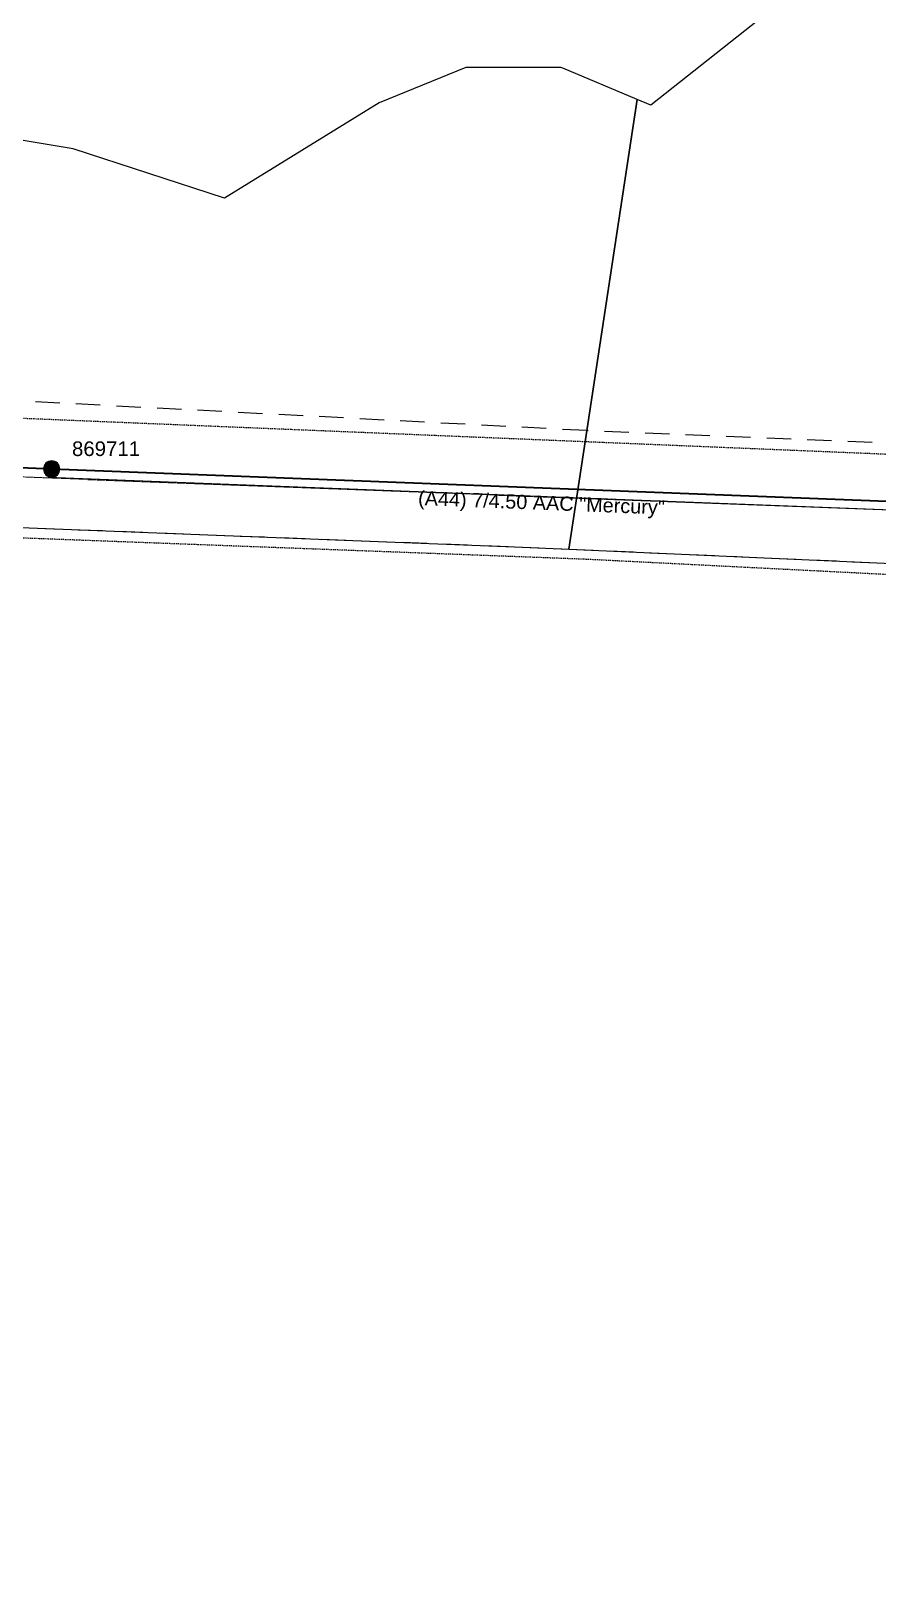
# Model space of a CAD drawing. Header units: metres. Extents: x 302924 to 304532, y 6268290 to 6269135.
# Drawn here: x 303620 to 303724.3, y 6268604 to 6268796.4 of the extents above; entities that cross this region are included whole.
import ezdxf
from ezdxf.enums import TextEntityAlignment as Align

# ---------------------------------------------------------------- set-up
doc = ezdxf.new("R2010")
doc.units = ezdxf.units.M
for name, pattern in [('Cable Exist OH', [1, 1, 0]), ('Dash', [5, 3, -2]), ('DASHED', [19.05, 12.7, -6.35]), ('HIDDEN2', [0.1875, 0.125, -0.0625])]:
    doc.linetypes.add(name, pattern=pattern)
doc.layers.get('0').update_dxf_attribs({"color": 6})
for name, color, linetype, lineweight in [('_User Miscellaneous5', 121, 'Continuous', 13), ('_User_HV_Exist', 1, 'Continuous', 35), ('Cadastre Easements_SP_EXT', 58, 'DASHED', 15), ('Cadastre Other Property_SP_EXT', 138, 'DASHED', 15), ('Mains_HV_EXT', 13, 'Continuous', 25)]:
    doc.layers.add(name, color=color, linetype=linetype, lineweight=lineweight)
doc.layers.add('SupportsOH_SP_TR_HV_LV_SL_EXT', color=7, linetype='Continuous')
doc.layers.add('SupportsOH_SP_TR_HV_LV_SL_MOD', color=3, linetype='Continuous')
doc.styles.add('POLE_LABEL', font='arial.ttf', dxfattribs={"height": 2})
doc.styles.get("Standard").update_dxf_attribs({"font": 'arial.ttf'})
doc.linetypes.add('Cable E OH', pattern='A,8,-0.01,["E",Standard,S=1.5,R=30,X=0,Y=-0.9],0', length=8.01)

# ---------------------------------------------------------------- blocks, each defined once
blk = doc.blocks.new('POLE_EXT')
blk.add_hatch(color=256).paths.add_polyline_path([(-1, 0, 1), (1, 0, 1)])
blk.add_lwpolyline([(-1, 0, 1), (1, 0, 1)], format="xyb", close=True)
at = {"flags": 8}
blk.add_attdef('pNumber', text='', height=2, dxfattribs=at).set_placement((2.5, 2.5), align=Align.MIDDLE_CENTER)
at = {"style": 'POLE_LABEL', "flags": 9}
for tag, p in [('STRUCTURE_PLANT_NUMBER', (1.35, 0.03)), ('STREET_CODE', (1.35, -0.2))]:
    blk.add_attdef(tag, text='', height=0.2, dxfattribs=at).set_placement(p, align=Align.MIDDLE_LEFT)
at = {"flags": 9}
for tag, p in [('OWNED_BY', (1.35, -0.4)), ('SPECIAL_USE', (1.35, -0.8)), ('STATE', (1.35, -1)), ('cLV', (1.35, -1.4)), ('hDepth', (1.35, -1.6)), ('hDia', (1.35, -1.8)), ('cHV', (1.35, -2)), ('PARENT', (1.35, -0.6)), ('USAGE', (1.35, -1.2)), ('cLinedev', (1.35, -3.4)), ('pExisting', (1.35, -3.8)), ('LBRACKET', (1.35, -2.2)), ('LExisting', (1.35, -2.4)), ('LANTNUMBER', (1.35, -2.6)), ('LOther', (1.35, -2.8)), ('LRemove', (1.35, -3)), ('LEGEND', (1.35, -3.2)), ('LOCATION', (1.35, -3.6)), ('pFooting', (1.35, -4.4)), ('pNew', (1.35, -4.6)), ('pRelocate', (1.35, -5)), ('pRemove', (1.35, -5.2)), ('pReplace', (1.35, -5.4)), ('pStay', (1.35, -5.6)), ('pType', (1.35, -5.8)), ('PFNUMBER', (1.35, -4)), ('NEWPFNUMBER', (1.35, -4.2)), ('cspan', (1.35, -6)), ('STREETNAME', (1.35, -6.2)), ('SUBURB', (1.35, -6.4)), ('OPERATED_BY', (1.36, -7.01)), ('NOTES', (1.35, -6.6)), ('MAINTAINED_BY', (1.36, -6.81))]:
    blk.add_attdef(tag, text='', height=0.2, dxfattribs=at).set_placement(p, align=Align.MIDDLE_LEFT)
at = {"flags": 1}
blk.add_attdef('Z', (1.35, -7.33), '', height=0.2, dxfattribs=at)

msp = doc.modelspace()

# ---------------------------------------------------------------- linework, layer by layer
at = {"layer": '_User Miscellaneous5', "linetype": 'Continuous', "transparency": 33554597}
for points in [[(303867.2971, 6268843.5581), (303867.5341, 6268845.0548), (303868.4049, 6268850.5457), (303877.2085, 6268906.0982), (303795, 6268865.5636), (303738.0937, 6268820.4513), (303696.3027, 6268787.3208), (303694.6349, 6268788.0225), (303686.2078, 6268732.6108), (303763.0512, 6268729.2019), (303856.9761, 6268766.914), (303859.6988, 6268787.1273), (303867.2971, 6268843.5581)], [(303519.3054, 6268794.3562), (303516.8775, 6268778.324), (303510.9908, 6268739.4686), (303515.8557, 6268739.2791), (303679.5444, 6268732.9076), (303686.2078, 6268732.6108), (303694.6349, 6268788.0225), (303685.4753, 6268791.8764), (303685.2363, 6268791.9769), (303673.5364, 6268791.9784), (303662.8478, 6268787.5889), (303643.7913, 6268775.854), (303625.154, 6268781.925), (303612.1245, 6268784.1359), (303573.2525, 6268783.2691), (303527.3275, 6268779.8425), (303519.3054, 6268794.3562)]]:
    msp.add_lwpolyline(points, close=True, dxfattribs=at)
at = {"layer": '_User_HV_Exist', "flags": 128}
msp.add_lwpolyline([(303745.5459, 6268737.691), (303622.527, 6268742.478), (303613.8103, 6268742.8296)], dxfattribs=at)
at = {"layer": 'Cadastre Easements_SP_EXT', "linetype": 'Dash'}
msp.add_lwpolyline([(303466.6401, 6268741.1918), (303510.9909, 6268739.4686), (303515.8558, 6268739.2791), (303679.5443, 6268732.9077), (303686.2078, 6268732.6108), (303763.0513, 6268729.202), (303811.3969, 6268727.0598), (303850.148, 6268725.3425), (303851.3726, 6268725.2879), (304169.4987, 6268677.0791), (304171.7932, 6268692.6976), (304171.7932, 6268692.6976), (303853.4702, 6268740.4321), (303688.432, 6268747.2085), (303513.5492, 6268756.3537), (303168.8488, 6268768.3041)], dxfattribs=at)
at = {"layer": 'Cadastre Other Property_SP_EXT', "linetype": 'HIDDEN2'}
msp.add_lwpolyline([(303514.4991, 6268753.0483), (303390.1193, 6268758.24), (303170.4507, 6268767.4091), (302924.532, 6268777.5083), (302935.0213, 6268761.8147), (303515.9819, 6268737.8927), (303516.2086, 6268737.8838), (303688.351, 6268731.3865), (303852.1842, 6268723.082), (303854.3544, 6268738.9213), (303690.0123, 6268745.7542), (303514.4991, 6268753.0483)], close=True, dxfattribs=at)
at = {"layer": 'Mains_HV_EXT', "linetype": 'Cable Exist OH'}
msp.add_lwpolyline([(304162.753, 6268603.9843), (304175.078, 6268683.897), (303858.683, 6268730.285), (303730.206, 6268737.224), (303398.363, 6268749.896), (303293.62, 6268754.956), (302924.415, 6268770.403)], dxfattribs=at)
at = {"layer": 'Mains_HV_EXT', "linetype": 'Cable E OH'}
msp.add_lwpolyline([(303730.206, 6268737.224), (303622.095, 6268741.441)], dxfattribs=at)

# ---------------------------------------------------------------- block references
at = {"layer": 'SupportsOH_SP_TR_HV_LV_SL_MOD', "color": 7}
ref = msp.add_blockref('POLE_EXT', (303622.527, 6268742.478), dxfattribs=dict(at, rotation=0.02370929483733167))
ref.add_attrib('ASSET_NUM', '869711', dxfattribs={"layer": 'SupportsOH_SP_TR_HV_LV_SL_EXT', "height": 1.8, "rotation": 0.023709, "style": 'POLE_LABEL'}).set_placement((303629.2215, 6268744.9808), align=Align.MIDDLE_CENTER)

# ---------------------------------------------------------------- texts
at = {"layer": '_User_HV_Exist', "insert": (303682.847, 6268738.0639), "char_height": 1.75, "attachment_point": 5, "rotation": 357.771589}
msp.add_mtext('\\A1;({\\A0;A}44) 7/4.50 AAC "Mercury"  ', dxfattribs=at)

doc.saveas('drawing.dxf')
